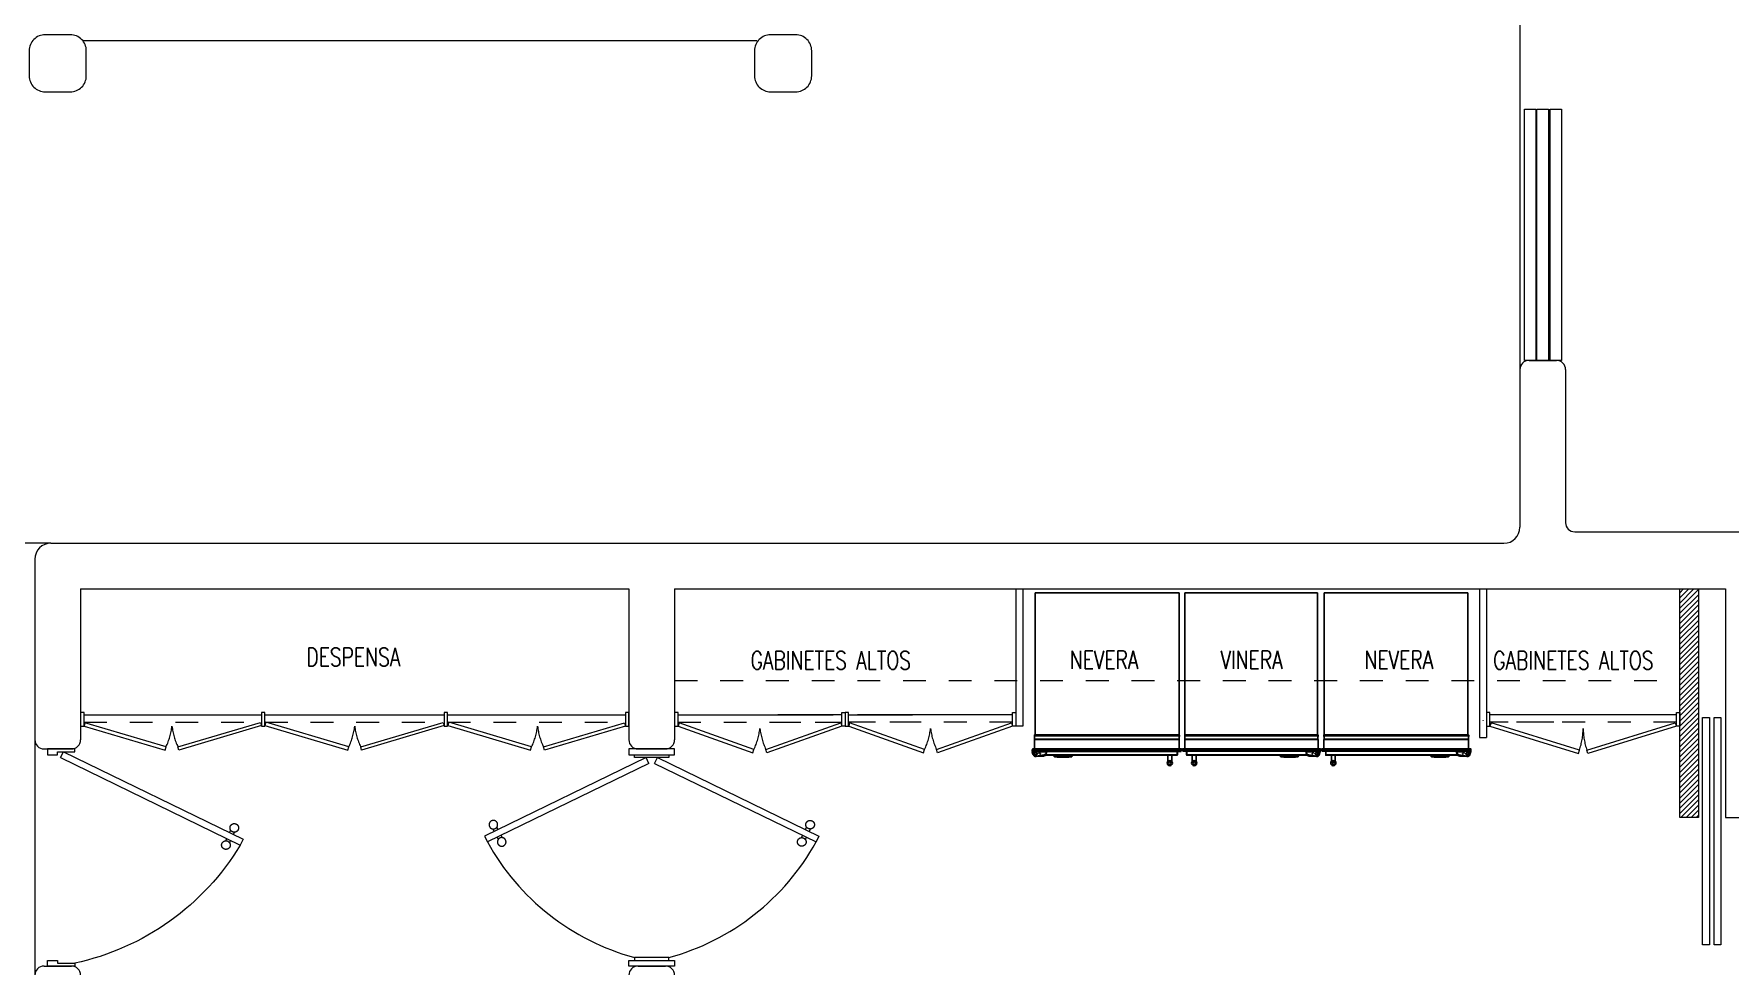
# Model space of a CAD drawing. Header units: metres. Extents: x -232 to 581, y 30 to 789.
# Drawn here: x 106.96 to 114.39, y 730.84 to 734.92 of the extents above; entities that cross this region are included whole.
import ezdxf

# ---------------------------------------------------------------- set-up
doc = ezdxf.new("R2010")
doc.units = ezdxf.units.M
doc.linetypes.add('DASHED', pattern=[0.75, 0.5, -0.25])
for name, color, linetype, lineweight in [('A-DOOR', 35, 'Continuous', 5), ('A-WALL', 250, 'Continuous', 20), ('MOB FIJOS', 251, 'Continuous', 0), ('PLF 01', 252, 'Continuous', 9), ('PROYECCION', 9, 'DASHED', 0), ('textos', 7, 'Continuous', 0)]:
    doc.layers.add(name, color=color, linetype=linetype, lineweight=lineweight)
doc.layers.add('MOBILIARIOS', color=252, linetype='Continuous')
doc.layers.add('PISO', color=7, linetype='Continuous', lineweight=5, true_color=0xe6e6e6)
doc.styles.add('Arch-Dim', font='romans.shx', dxfattribs={"width": 0.75})

# ---------------------------------------------------------------- blocks, each defined once
blk = doc.blocks.new('puerta 1.00')
at = {"layer": 'A-DOOR'}
for p, q in [((-0.15, -0.0125), (-0.9369, -0.3949)), ((-0.1376, -0.038), (-0.9245, -0.4204)), ((-0.1376, -0.038), (-0.15, -0.0125)), ((-0.8946, -0.3743), (-0.8996, -0.3641)), ((-0.8777, -0.3661), (-0.8826, -0.3559)), ((-0.9369, -0.3949), (-0.9245, -0.4204)), ((-0.8822, -0.3998), (-0.8772, -0.4101)), ((-0.8653, -0.3916), (-0.8603, -0.4018))]:
    blk.add_line(p, q, dxfattribs=at)
for points in [[(-0.08, 0), (-0.08, -0.025), (-0.125, -0.025), (-0.125, -0.0125), (-0.2, -0.0125), (-0.2, 0), (-0.08, 0)], [(-0.08, -0.95), (-0.08, -0.925), (-0.125, -0.925), (-0.125, -0.9375), (-0.2, -0.9375), (-0.2, -0.95), (-0.08, -0.95)]]:
    blk.add_lwpolyline(points, dxfattribs=at)
blk.add_arc((0.0366, 0.1602), 1.1229, 211.13358, 257.83427, dxfattribs=at)
for points in [[(-0.8982, -0.3642), (-0.9033, -0.3642), (-0.912, -0.3591), (-0.917, -0.3504), (-0.917, -0.3403), (-0.912, -0.3316), (-0.9033, -0.3265), (-0.8932, -0.3265), (-0.8844, -0.3316), (-0.8794, -0.3403), (-0.8794, -0.3504), (-0.8844, -0.3591), (-0.8932, -0.3642), (-0.8982, -0.3642)], [(-0.8617, -0.4394), (-0.8667, -0.4394), (-0.8754, -0.4344), (-0.8805, -0.4256), (-0.8805, -0.4156), (-0.8754, -0.4068), (-0.8667, -0.4018), (-0.8566, -0.4018), (-0.8479, -0.4068), (-0.8428, -0.4156), (-0.8428, -0.4257), (-0.8479, -0.4344), (-0.8566, -0.4394), (-0.8617, -0.4394)]]:
    blk.add_open_spline(points, degree=2, dxfattribs=at)
blk = doc.blocks.new('A$C0952172f')
at = {"layer": 'A-DOOR'}
for p, q in [((0.569, 1.4639), (0.5435, 1.4515)), ((0.887, 0.7445), (0.5435, 1.4515)), ((0.9125, 0.7569), (0.569, 1.4639)), ((0.5895, 1.4216), (0.5997, 1.4265)), ((0.564, 1.4092), (0.5538, 1.4042)), ((0.5723, 1.3923), (0.562, 1.3873)), ((0.5977, 1.4046), (0.608, 1.4096)), ((0.887, 0.7445), (0.9125, 0.7569)), ((0.887, 0.7193), (0.5435, 0.0124)), ((0.9125, 0.707), (0.569, 0)), ((0.887, 0.7193), (0.9125, 0.707)), ((0.5723, 0.0716), (0.562, 0.0766)), ((0.569, 0), (0.5435, 0.0124)), ((0.564, 0.0547), (0.5538, 0.0597)), ((0.5895, 0.0423), (0.5997, 0.0374)), ((0.5977, 0.0592), (0.608, 0.0543))]:
    blk.add_line(p, q, dxfattribs=at)
for points in [[(0, 0.8319), (0.025, 0.8319), (0.025, 0.6319), (0, 0.6319)], [(0.95, 0.8319), (0.925, 0.8319), (0.925, 0.6319), (0.95, 0.6319)], [(0.0375, 0.8069), (0.025, 0.8069), (0.025, 0.6569), (0.0375, 0.6569)], [(0.9125, 0.8069), (0.925, 0.8069), (0.925, 0.6569), (0.9125, 0.6569)]]:
    blk.add_lwpolyline(points, close=True, dxfattribs=at)
for centre, start, end in [((1.0509, 0.5323), 118.90198, 164.83585), ((1.0509, 0.9316), 195.16415, 241.09802)]:
    blk.add_arc(centre, 1.05, start, end, dxfattribs=at)
for points in [[(0.5997, 1.4252), (0.5997, 1.4303), (0.6047, 1.439), (0.6135, 1.444), (0.6236, 1.444), (0.6323, 1.439), (0.6373, 1.4302), (0.6373, 1.4202), (0.6323, 1.4114), (0.6236, 1.4064), (0.6135, 1.4064), (0.6047, 1.4114), (0.5997, 1.4202), (0.5997, 1.4252)], [(0.5244, 1.3886), (0.5244, 1.3937), (0.5295, 1.4024), (0.5382, 1.4075), (0.5483, 1.4074), (0.557, 1.4024), (0.5621, 1.3937), (0.5621, 1.3836), (0.557, 1.3748), (0.5483, 1.3698), (0.5382, 1.3698), (0.5295, 1.3749), (0.5244, 1.3836), (0.5244, 1.3886)], [(0.5244, 0.0753), (0.5244, 0.0702), (0.5295, 0.0615), (0.5382, 0.0564), (0.5483, 0.0564), (0.557, 0.0615), (0.5621, 0.0702), (0.5621, 0.0803), (0.557, 0.089), (0.5483, 0.0941), (0.5382, 0.0941), (0.5295, 0.089), (0.5244, 0.0803), (0.5244, 0.0753)], [(0.5997, 0.0387), (0.5997, 0.0336), (0.6047, 0.0249), (0.6135, 0.0199), (0.6236, 0.0199), (0.6323, 0.0249), (0.6373, 0.0337), (0.6373, 0.0437), (0.6323, 0.0525), (0.6236, 0.0575), (0.6135, 0.0575), (0.6047, 0.0525), (0.5997, 0.0437), (0.5997, 0.0387)]]:
    blk.add_open_spline(points, degree=2, dxfattribs=at)
blk = doc.blocks.new('A$C217258af')
at = {"layer": 'MOBILIARIOS'}
for p, q in [((0.6826, 0.6017), (0.6826, 0.0002)), ((0.6905, 0.6019), (0.6828, 0.6019)), ((0.6828, 0.6019), (0.6828, 0)), ((0.6905, 0.6019), (0.6828, 0.6019)), ((0.6905, 0.6019), (0.6905, 0)), ((0.694, 0.5983), (0.694, 0.0615)), ((0, 0.0119), (0, 0.5919)), ((0, 0.5919), (0.6225, 0.5919)), ((0.6225, 0.5925), (0.6225, 0.0094)), ((0.6227, 0.0092), (0.6227, 0.5927)), ((0.6227, 0.5927), (0.6259, 0.5927)), ((0.6259, 0.5927), (0.6259, 0.0092)), ((0.6262, 0.0094), (0.6262, 0.5925)), ((0.6264, 0.0098), (0.6264, 0.592)), ((0.6264, 0.592), (0.6415, 0.592)), ((0.6415, 0.592), (0.6415, 0.0098)), ((0.6417, 0.5925), (0.6417, 0.0094)), ((0.642, 0.0092), (0.642, 0.5927)), ((0.642, 0.5927), (0.6826, 0.5927)), ((0.7098, 0.5847), (0.694, 0.5847)), ((0.7098, 0.5839), (0.694, 0.5839)), ((0.7098, 0.5839), (0.694, 0.5839)), ((0.7098, 0.5839), (0.7098, 0.5847)), ((0.7098, 0.5839), (0.7098, 0.5839)), ((0.7098, 0.5839), (0.7098, 0.0537)), ((0.7114, 0.0451), (0.7114, 0.5831)), ((0.7115, 0.5428), (0.7115, 0.56)), ((0.7378, 0.56), (0.7115, 0.56)), ((0.7378, 0.5428), (0.7115, 0.5428)), ((0.7378, 0.5597), (0.7378, 0.56)), ((0.7378, 0.5428), (0.7378, 0.5432)), ((0.7114, 0.1746), (0.7139, 0.1746)), ((0.7138, 0.1739), (0.7114, 0.1739)), ((0.7139, 0.1746), (0.7155, 0.1746)), ((0.7166, 0.1732), (0.7146, 0.1732)), ((0.7165, 0.1729), (0.7146, 0.1729)), ((0.7114, 0.0951), (0.7138, 0.0951)), ((0.7139, 0.0945), (0.7114, 0.0945)), ((0.7139, 0.0945), (0.7154, 0.0945)), ((0.7146, 0.0961), (0.7165, 0.0961)), ((0.7146, 0.0959), (0.7166, 0.0959)), ((0, 0.012), (0.6225, 0.012)), ((0, 0.0119), (0.6225, 0.0119)), ((0.0031, 0.012), (0.0031, 0.0119)), ((0.6227, 0.0092), (0.6259, 0.0092)), ((0.6258, 0.0092), (0.6258, 0.0057)), ((0.6258, 0.0057), (0.6265, 0.0057)), ((0.6264, 0.0098), (0.6415, 0.0098)), ((0.6265, 0.0057), (0.6265, 0.0098)), ((0.642, 0.0092), (0.6826, 0.0092)), ((0.6544, 0.0092), (0.6798, 0.0092)), ((0.679, 0.0092), (0.6627, 0.0092)), ((0.6828, 0), (0.6905, 0)), ((0.6938, 0.0615), (0.6938, 0.0608)), ((0.6989, 0.0615), (0.6938, 0.0615)), ((0.6938, 0.0608), (0.6989, 0.0608)), ((0.6938, 0.0608), (0.6938, 0.0604)), ((0.6989, 0.0604), (0.6938, 0.0604)), ((0.6938, 0.0604), (0.6938, 0.0604)), ((0.6938, 0.0143), (0.6938, 0.0143)), ((0.6938, 0.0143), (0.6938, 0.0097)), ((0.6938, 0.0097), (0.6938, 0.0093)), ((0.6938, 0.0097), (0.6938, 0.0097)), ((0.6938, 0.0093), (0.6938, 0.0086)), ((0.6938, 0.0003), (0.6938, 0.0023)), ((0.694, 0.0603), (0.6961, 0.0604)), ((0.694, 0.0603), (0.694, 0.0143)), ((0.694, 0.0592), (0.6953, 0.0592)), ((0.694, 0.0086), (0.694, 0.0036)), ((0.6942, 0), (0.6941, 0)), ((0.7032, 0.003), (0.6942, 0)), ((0.6945, 0.0082), (0.6945, 0.0085)), ((0.6961, 0.0592), (0.6953, 0.0592)), ((0.6967, 0.0592), (0.6953, 0.0592)), ((0.6989, 0.0604), (0.6961, 0.0604)), ((0.6961, 0.0604), (0.6961, 0.0592)), ((0.6967, 0.0592), (0.6961, 0.0592)), ((0.6961, 0.0074), (0.6966, 0.0079)), ((0.6967, 0.0592), (0.6967, 0.0592)), ((0.6967, 0.0343), (0.6967, 0.0592)), ((0.6967, 0.0343), (0.6967, 0.0592)), ((0.6967, 0.0343), (0.6967, 0.0343)), ((0.697, 0.0081), (0.697, 0.0081)), ((0.7095, 0.0182), (0.6982, 0.0305)), ((0.6982, 0.0305), (0.6982, 0.0304)), ((0.7095, 0.0182), (0.6982, 0.0304)), ((0.6989, 0.0615), (0.6989, 0.0608)), ((0.6989, 0.0604), (0.6989, 0.0604)), ((0.7007, 0.0109), (0.7007, 0.0109)), ((0.7052, 0.0198), (0.7052, 0.02)), ((0.7052, 0.02), (0.7074, 0.02)), ((0.706, 0.019), (0.7074, 0.019)), ((0.7074, 0.019), (0.7074, 0.02)), ((0.7074, 0.019), (0.7087, 0.019)), ((0.7154, 0.0161), (0.7091, 0.0519)), ((0.7091, 0.0519), (0.7091, 0.0519)), ((0.7154, 0.0161), (0.7091, 0.0519)), ((0.7102, 0.0521), (0.7095, 0.0519)), ((0.7095, 0.0519), (0.7158, 0.0162)), ((0.7095, 0.0182), (0.7095, 0.0182)), ((0.7165, 0.0163), (0.7102, 0.0521)), ((0.7149, 0.0481), (0.7114, 0.0592)), ((0.7153, 0.0233), (0.7153, 0.0458)), ((0.7154, 0.0161), (0.7154, 0.0161)), ((0.7165, 0.0163), (0.7158, 0.0162))]:
    blk.add_line(p, q, dxfattribs=at)
at = {"layer": 'MOBILIARIOS', "flags": 128}
for points in [[(0.7098, 0.5839), (0.7101, 0.5838), (0.7102, 0.5837)], [(0.7181, 0.1718), (0.7181, 0.1718), (0.7178, 0.1721), (0.7173, 0.1725), (0.7166, 0.1731)], [(0.7183, 0.1701), (0.7183, 0.1701), (0.7183, 0.1701), (0.7183, 0.1699), (0.7183, 0.1694), (0.7185, 0.1672), (0.7189, 0.1625), (0.7191, 0.1578), (0.7194, 0.1531), (0.7196, 0.1483), (0.7198, 0.1388), (0.7197, 0.1293), (0.7195, 0.1197), (0.7193, 0.115), (0.7191, 0.1103), (0.7188, 0.1055), (0.7186, 0.1032), (0.7185, 0.1017), (0.7184, 0.1006), (0.7184, 0.0999), (0.7183, 0.0992), (0.7183, 0.099), (0.7183, 0.0989), (0.7183, 0.0989)]]:
    blk.add_lwpolyline(points, dxfattribs=at)
at = {"layer": 'MOBILIARIOS'}
for centre, radius in [((0.7458, 0.5514), 0.0114), ((0.7458, 0.5514), 0.00572), ((0.7052, 0.0343), 0.00154)]:
    blk.add_circle(centre, radius, dxfattribs=at)
for centre, radius, start, end in [((0.6828, 0.6017), 0.000229, 90, 187.49472), ((0.6905, 0.5983), 0.00357, 0, 90), ((0.6227, 0.5925), 0.000229, 90, 180), ((0.6259, 0.5925), 0.000229, 0, 90), ((0.6264, 0.5923), 0.000229, 180, 270), ((0.6415, 0.5923), 0.000229, 270, 0), ((0.642, 0.5925), 0.000229, 90, 180), ((0.7098, 0.5831), 0.00165, 0, 90), ((0.7095, 0.5813), 0.00258, 42.78851, 84.58376), ((0.7115, 0.5599), 0.000114, 90, 180), ((0.7115, 0.5429), 0.000114, 180, 270), ((0.7145, 0.1741), 0.000724, 141.70371, 199.20548), ((0.5049, 0.1345), 0.2126, 349.32826, 10.67174), ((0.7147, 0.173), 0.000179, 133.23051, 213.13105), ((0.5049, 0.1345), 0.2131, 349.61459, 10.38541), ((0.5049, 0.1345), 0.2144, 10.38516, 10.77138), ((0.7167, 0.173), 0.000145, 108.54827, 213.579), ((0.3855, 0.1345), 0.3333, 353.38004, 6.61996), ((0.3855, 0.1345), 0.3347, 6.11184, 6.40413), ((0.7143, 0.0949), 0.000521, 147.59244, 231.49837), ((0.7147, 0.096), 0.000204, 152.52127, 221.08222), ((0.5049, 0.1345), 0.2144, 349.22804, 349.61484), ((0.7166, 0.096), 0.000132, 138.10644, 259.76629), ((-0.0117, 0.9063), 1.0896, 311.94539, 312.04827), ((0.3855, 0.1345), 0.3347, 353.59588, 353.8866), ((0.6227, 0.0094), 0.000229, 180, 270), ((0.6259, 0.0094), 0.000229, 270, 360), ((0.6264, 0.0096), 0.000229, 90, 180), ((0.6415, 0.0096), 0.000229, 360, 90), ((0.642, 0.0094), 0.000229, 180, 270), ((0.6627, 0.0095), 0.000343, 265.8847, 270), ((0.679, 0.0095), 0.000343, 270, 274.1153), ((0.6828, 0.0002), 0.000229, 172.50528, 270), ((0.6905, 0.0036), 0.00357, 270, 0), ((0.6938, 0.0057), 0.00857, 36.8699, 90), ((0.6938, 0.0057), 0.00399, 36.8699, 90), ((0.6938, 0.0057), 0.00401, 36.8699, 90), ((0.6938, 0.0057), 0.00355, 36.8699, 90), ((0.6938, 0.0057), 0.00286, 36.8699, 90), ((0.6941, 0.0003), 0.000343, 180, 270), ((0.6938, 0.0057), 0.00858, 36.8699, 88.54835), ((0.6941, 0.0082), 0.000343, 267.60533, 0), ((0.7052, 0.0143), 0.0114, 216.8699, 10.01739), ((0.7052, 0.0143), 0.0108, 216.8699, 10.01739), ((0.7024, 0.0343), 0.00571, 180, 222.6072), ((0.7024, 0.0343), 0.00572, 180, 222.6072), ((0.7052, 0.0143), 0.0103, 216.8699, 10.01739), ((0.7052, 0.0143), 0.0103, 216.8699, 10.01739), ((0.6989, 0.0501), 0.0114, 10.01739, 90), ((0.6989, 0.0501), 0.0108, 10.01739, 90), ((0.6989, 0.0501), 0.0103, 10.01739, 90), ((0.6989, 0.0501), 0.0103, 10.01739, 90), ((0.7052, 0.0143), 0.00608, 62.28185, 201.81903), ((0.7052, 0.0143), 0.00572, 90, 216.8699), ((0.7052, 0.0143), 0.00501, 90, 69.4022), ((0.7052, 0.0143), 0.00573, 216.8699, 42.6072), ((0.7052, 0.0143), 0.00572, 216.8699, 42.6072), ((0.706, 0.0198), 0.000801, 180, 270), ((0.7052, 0.0143), 0.00572, 42.6072, 55.08479), ((0.7074, 0.0458), 0.00787, 0, 17.4622)]:
    blk.add_arc(centre, radius, start, end, dxfattribs=at)
blk = doc.blocks.new('27.11.2025 LN09 1ER NIVEL')
at = {"layer": 'PLF 01', "true_color": 0x000000}
h = blk.add_hatch(dxfattribs=at)
h.set_pattern_fill('LINE', color=18, scale=0.005, angle=45)
h.set_pattern_definition([(45, (191.675735, 95.894117), (-0.01122532, 0.01122532), [])])
h.paths.add_polyline_path([(191.0653, 96.0442), (190.9838, 96.0442), (190.9838, 97.0441), (190.9949, 97.0441), (191.0215, 97.0441), (191.0653, 97.0441)])
at = {"layer": 'A-DOOR', "color": 18, "true_color": 0x000000}
for points in [[(190.3035, 99.1441), (190.3535, 99.1441), (190.3535, 98.0441), (190.3035, 98.0441)], [(190.3585, 99.1441), (190.4085, 99.1441), (190.4085, 98.0441), (190.3585, 98.0441)], [(190.4165, 99.1441), (190.4665, 99.1441), (190.4665, 98.0441), (190.4165, 98.0441)], [(191.113, 96.4816), (191.113, 95.4871), (191.0827, 95.4871), (191.0827, 96.4816)], [(191.1638, 96.4816), (191.1638, 95.4871), (191.1335, 95.4871), (191.1335, 96.4816)]]:
    blk.add_lwpolyline(points, close=True, dxfattribs=at)
at = {"layer": 'A-WALL', "color": 18, "true_color": 0x000000}
for p, q in [((190.2838, 98.0041), (190.2838, 97.3141)), ((190.4838, 98.0041), (190.4838, 97.3341)), ((190.5238, 97.2941), (191.5188, 97.294)), ((183.8538, 97.2441), (190.2138, 97.2441)), ((183.7838, 97.1741), (183.7838, 96.3841)), ((183.9838, 97.0441), (183.9838, 96.3841)), ((183.9838, 97.0441), (186.3838, 97.0441)), ((186.3838, 97.0441), (186.3838, 96.3841)), ((186.5838, 97.0441), (186.5838, 96.3841)), ((186.5838, 97.0441), (190.9838, 97.0441)), ((190.9838, 97.0441), (191.1838, 97.0441)), ((191.1838, 97.0441), (191.1838, 96.0442)), ((183.8238, 96.3441), (183.9438, 96.3441)), ((186.4238, 96.3441), (186.5438, 96.3441)), ((191.1838, 96.0442), (191.3438, 96.0442)), ((183.8238, 95.3941), (183.9438, 95.3941)), ((186.4238, 95.3941), (186.5438, 95.3941))]:
    blk.add_line(p, q, dxfattribs=at)
at = {"layer": 'A-WALL', "color": 18, "true_color": 0x000000, "transparency": 33554684}
for p, q in [((190.3238, 98.0441), (190.4438, 98.0441)), ((190.4138, 98.0441), (190.3538, 98.0441))]:
    blk.add_line(p, q, dxfattribs=at)
at = {"layer": 'A-WALL', "color": 18, "true_color": 0x000000}
for points in [[(183.8288, 99.2191), (183.9388, 99.2191, 0.414214), (184.0088, 99.2891), (184.0088, 99.3991, 0.414214), (183.9388, 99.4691), (183.8288, 99.4691, 0.414214), (183.7588, 99.3991), (183.7588, 99.2891, 0.414214)], [(187.0038, 99.2191), (187.1138, 99.2191, 0.414214), (187.1838, 99.2891), (187.1838, 99.3991, 0.414214), (187.1138, 99.4691), (187.0038, 99.4691, 0.414214), (186.9338, 99.3991), (186.9338, 99.2891, 0.414214)]]:
    blk.add_lwpolyline(points, format="xyb", close=True, dxfattribs=at)
for centre, radius, start, end in [((190.3238, 98.0041), 0.04, 90, 180), ((190.4438, 98.0041), 0.04, 360, 90), ((190.5238, 97.3341), 0.04, 180, 269.99524), ((190.2138, 97.3141), 0.07, 270, 0), ((183.8538, 97.1741), 0.07, 90, 180), ((183.8238, 96.3841), 0.04, 180, 270), ((183.9438, 96.3841), 0.04, 270, 0), ((186.4238, 96.3841), 0.04, 180, 270), ((186.5438, 96.3841), 0.04, 270, 0), ((183.8238, 95.3541), 0.04, 90, 180), ((183.9438, 95.3541), 0.04, 0, 90), ((186.4238, 95.3541), 0.04, 90, 180), ((186.5438, 95.3541), 0.04, 0, 90)]:
    blk.add_arc(centre, radius, start, end, dxfattribs=at)
at = {"layer": 'MOB FIJOS', "color": 18, "true_color": 0x000000}
for p, q in [((188.0776, 97.0441), (188.0776, 96.4441)), ((188.1076, 97.0441), (188.1076, 96.4441)), ((190.1076, 97.0441), (190.1076, 96.3941)), ((190.1376, 97.0441), (190.1376, 96.3941)), ((190.1076, 96.3941), (190.1376, 96.3941))]:
    blk.add_line(p, q, dxfattribs=at)
at = {"layer": 'MOB FIJOS', "color": 18, "ltscale": 0.01, "true_color": 0x000000}
blk.add_line((188.1076, 96.4441), (188.0776, 96.4441), dxfattribs=at)
at = {"layer": 'MOB FIJOS', "color": 18, "true_color": 0x000000}
for points in [[(183.9988, 96.5041), (183.9838, 96.5041), (183.9838, 96.4441), (183.9988, 96.4441)], [(184.003, 96.4585), (183.9987, 96.4441), (184.3535, 96.3389), (184.3577, 96.3533)], [(184.7711, 96.4603), (184.7754, 96.446), (184.414, 96.3389), (184.4098, 96.3533)], [(184.7904, 96.5041), (184.7754, 96.5041), (184.7754, 96.4441), (184.7904, 96.4441)], [(184.7948, 96.4609), (184.7905, 96.4466), (185.1535, 96.3389), (185.1577, 96.3533)], [(185.5711, 96.4604), (185.5754, 96.446), (185.214, 96.3389), (185.2098, 96.3533)], [(185.5904, 96.5041), (185.5754, 96.5041), (185.5754, 96.4441), (185.5904, 96.4441)], [(185.5949, 96.4609), (185.5906, 96.4466), (185.9535, 96.3389), (185.9577, 96.3533)], [(186.3645, 96.4585), (186.3687, 96.4441), (186.014, 96.3389), (186.0098, 96.3533)], [(186.3837, 96.5041), (186.3687, 96.5041), (186.3687, 96.4441), (186.3837, 96.4441)], [(186.5988, 96.5041), (186.5838, 96.5041), (186.5838, 96.4441), (186.5988, 96.4441)], [(186.6031, 96.4585), (186.5989, 96.4441), (186.9269, 96.3278), (186.9312, 96.3421)], [(187.3113, 96.4585), (187.3156, 96.4441), (186.9875, 96.3278), (186.9833, 96.3421)], [(187.3157, 96.5041), (187.3307, 96.5041), (187.3307, 96.4441), (187.3157, 96.4441)], [(187.3457, 96.5041), (187.3307, 96.5041), (187.3307, 96.4441), (187.3457, 96.4441)], [(187.35, 96.4585), (187.3458, 96.4441), (187.6738, 96.3278), (187.6781, 96.3421)], [(188.0582, 96.4585), (188.0625, 96.4441), (187.7344, 96.3278), (187.7302, 96.3421)], [(188.0626, 96.5041), (188.0776, 96.5041), (188.0776, 96.4441), (188.0626, 96.4441)], [(190.1526, 96.5041), (190.1376, 96.5041), (190.1376, 96.4441), (190.1526, 96.4441)], [(190.1574, 96.4584), (190.1527, 96.4441), (190.5398, 96.3249), (190.5445, 96.3391)], [(190.964, 96.4584), (190.9687, 96.4441), (190.5816, 96.3249), (190.5769, 96.3391)], [(190.9688, 96.5041), (190.9838, 96.5041), (190.9838, 96.4441), (190.9688, 96.4441)]]:
    blk.add_lwpolyline(points, close=True, dxfattribs=at)
at = {"layer": 'MOBILIARIOS', "color": 18, "true_color": 0x000000}
for p, q in [((188.1617, 97.0274), (188.7917, 97.0274)), ((188.1617, 97.0274), (188.1617, 96.4052)), ((188.1618, 97.0243), (188.1617, 97.0243)), ((188.1618, 97.0274), (188.1618, 96.4052)), ((188.7917, 97.0274), (188.7917, 96.4052)), ((190.0566, 97.0274), (189.4266, 97.0274)), ((189.4266, 97.0274), (189.4266, 96.4052)), ((190.0566, 97.0274), (190.0566, 96.4052)), ((190.0566, 97.0274), (190.0566, 96.4052)), ((190.0566, 97.0243), (190.0566, 97.0243)), ((190.1233, 96.4683), (190.1233, 96.4676)), ((188.1555, 96.4019), (188.1555, 96.4013)), ((188.159, 96.4019), (188.1555, 96.4019)), ((188.1555, 96.4013), (188.1597, 96.4013)), ((188.159, 96.405), (188.7926, 96.405)), ((188.159, 96.405), (188.159, 96.4018)), ((188.7926, 96.4018), (188.159, 96.4018)), ((188.159, 96.3858), (188.7926, 96.3858)), ((188.159, 96.3858), (188.159, 96.3452)), ((188.159, 96.3733), (188.159, 96.3479)), ((188.7924, 96.4052), (188.1592, 96.4052)), ((188.1592, 96.4016), (188.7924, 96.4016)), ((188.7924, 96.386), (188.1592, 96.386)), ((188.1597, 96.4014), (188.7919, 96.4014)), ((188.1597, 96.4014), (188.1597, 96.3862)), ((188.7919, 96.3862), (188.1597, 96.3862)), ((188.7919, 96.4014), (188.7919, 96.3862)), ((188.7919, 96.4013), (188.796, 96.4013)), ((188.7926, 96.405), (188.7926, 96.4018)), ((188.796, 96.4019), (188.7926, 96.4019)), ((188.7926, 96.3858), (188.7926, 96.3452)), ((189.4224, 96.4019), (189.4258, 96.4019)), ((189.4265, 96.4013), (189.4224, 96.4013)), ((190.0594, 96.405), (189.4258, 96.405)), ((189.4258, 96.405), (189.4258, 96.4018)), ((189.4258, 96.4018), (190.0594, 96.4018)), ((190.0594, 96.3858), (189.4258, 96.3858)), ((189.4258, 96.3858), (189.4258, 96.3452)), ((189.426, 96.4052), (190.0591, 96.4052)), ((190.0591, 96.4016), (189.426, 96.4016)), ((189.426, 96.386), (190.0591, 96.386)), ((190.0587, 96.4014), (189.4265, 96.4014)), ((189.4265, 96.4014), (189.4265, 96.3862)), ((189.4265, 96.3862), (190.0587, 96.3862)), ((190.0587, 96.4014), (190.0587, 96.3862)), ((190.0628, 96.4013), (190.0587, 96.4013)), ((190.0594, 96.405), (190.0594, 96.4018)), ((190.0594, 96.4019), (190.0628, 96.4019)), ((190.0594, 96.3858), (190.0594, 96.3452)), ((190.0594, 96.3733), (190.0594, 96.3479)), ((190.0628, 96.4019), (190.0628, 96.4013)), ((188.801, 96.3411), (188.1491, 96.3411)), ((188.1491, 96.3411), (188.1491, 96.3335)), ((188.801, 96.3335), (188.1491, 96.3335)), ((188.1491, 96.3297), (188.1491, 96.3298)), ((188.1522, 96.3207), (188.1491, 96.3297)), ((188.8015, 96.3452), (188.1501, 96.3452)), ((188.1502, 96.3339), (188.1522, 96.3339)), ((188.1584, 96.3337), (188.1534, 96.3337)), ((188.1573, 96.3317), (188.1577, 96.3311)), ((188.158, 96.3308), (188.158, 96.3307)), ((188.1581, 96.3333), (188.1583, 96.3333)), ((188.1591, 96.3339), (188.1584, 96.3339)), ((188.159, 96.3487), (188.159, 96.3651)), ((188.1596, 96.3339), (188.1591, 96.3339)), ((188.1596, 96.3339), (188.1596, 96.3339)), ((188.1641, 96.3339), (188.1596, 96.3339)), ((188.1607, 96.3271), (188.1607, 96.3271)), ((188.1641, 96.3339), (188.1641, 96.3339)), ((188.2102, 96.3337), (188.1642, 96.3337)), ((188.1659, 96.3123), (188.2017, 96.3187)), ((188.1659, 96.3124), (188.2017, 96.3187)), ((188.1659, 96.3123), (188.1659, 96.3124)), ((188.2018, 96.3182), (188.166, 96.3119)), ((188.1661, 96.3112), (188.166, 96.3119)), ((188.1661, 96.3112), (188.2019, 96.3175)), ((188.168, 96.3183), (188.1803, 96.3296)), ((188.168, 96.3183), (188.1803, 96.3296)), ((188.168, 96.3183), (188.168, 96.3183)), ((188.1688, 96.3217), (188.1688, 96.3204)), ((188.1688, 96.3204), (188.1688, 96.319)), ((188.1688, 96.3204), (188.1699, 96.3204)), ((188.1696, 96.3225), (188.1699, 96.3225)), ((188.1699, 96.3225), (188.1699, 96.3204)), ((188.1732, 96.3125), (188.1956, 96.3125)), ((188.1803, 96.3296), (188.1803, 96.3296)), ((188.1842, 96.3311), (188.2091, 96.3311)), ((188.1842, 96.3311), (188.1842, 96.3311)), ((188.1842, 96.3311), (188.2091, 96.3311)), ((188.195, 96.3163), (188.7829, 96.3163)), ((188.198, 96.3128), (188.2091, 96.3163)), ((188.2017, 96.3187), (188.2017, 96.3187)), ((188.2019, 96.3175), (188.2018, 96.3182)), ((188.7837, 96.318), (188.2036, 96.318)), ((188.2091, 96.3337), (188.2091, 96.3324)), ((188.2091, 96.3317), (188.2091, 96.3324)), ((188.2091, 96.3311), (188.2091, 96.3324)), ((188.2102, 96.3317), (188.2091, 96.3317)), ((188.2091, 96.3311), (188.2091, 96.3317)), ((188.2091, 96.3311), (188.2091, 96.3311)), ((188.2102, 96.3288), (188.2102, 96.3339)), ((188.2107, 96.3339), (188.2102, 96.3339)), ((188.2102, 96.3339), (188.2102, 96.3339)), ((188.2102, 96.3337), (188.2102, 96.3317)), ((188.2102, 96.3288), (188.2102, 96.3317)), ((188.2102, 96.3288), (188.2102, 96.3288)), ((188.2107, 96.3339), (188.2107, 96.3288)), ((188.2114, 96.3339), (188.2107, 96.3339)), ((188.2114, 96.3288), (188.2107, 96.3288)), ((188.2114, 96.3288), (188.2114, 96.3339)), ((188.7982, 96.3337), (188.2114, 96.3337)), ((188.2443, 96.3138), (188.2443, 96.3163)), ((188.2443, 96.3138), (188.2443, 96.3123)), ((188.245, 96.3163), (188.245, 96.3139)), ((188.2457, 96.3132), (188.2457, 96.3112)), ((188.2459, 96.3132), (188.2459, 96.3112)), ((188.3228, 96.3112), (188.3228, 96.3132)), ((188.323, 96.3112), (188.323, 96.3132)), ((188.3237, 96.3139), (188.3237, 96.3163)), ((188.3244, 96.3163), (188.3244, 96.3138)), ((188.3244, 96.3138), (188.3244, 96.3122)), ((188.7427, 96.3162), (188.7598, 96.3162)), ((188.7427, 96.2899), (188.7427, 96.3162)), ((188.7598, 96.2899), (188.7598, 96.3162)), ((188.7837, 96.318), (188.7837, 96.3337)), ((188.7837, 96.318), (188.7837, 96.3337)), ((188.7837, 96.318), (188.7846, 96.318)), ((188.7837, 96.318), (188.7837, 96.318)), ((188.7846, 96.318), (188.7846, 96.3337)), ((188.8017, 96.3373), (188.8017, 96.3449)), ((189.4166, 96.3449), (190.0685, 96.3449)), ((189.4166, 96.3373), (189.4166, 96.3449)), ((189.4166, 96.3373), (190.0685, 96.3373)), ((189.4169, 96.3452), (190.0683, 96.3452)), ((189.4202, 96.3337), (190.007, 96.3337)), ((189.4338, 96.318), (189.4338, 96.3337)), ((189.4346, 96.318), (189.4338, 96.318)), ((189.4346, 96.318), (189.4346, 96.3337)), ((189.4346, 96.318), (189.4346, 96.3337)), ((189.4346, 96.318), (189.4346, 96.318)), ((189.4346, 96.318), (190.0148, 96.318)), ((190.0234, 96.3163), (189.4354, 96.3163)), ((189.4757, 96.3162), (189.4585, 96.3162)), ((189.4585, 96.2899), (189.4585, 96.3162)), ((189.4757, 96.2899), (189.4757, 96.3162)), ((189.894, 96.3163), (189.894, 96.3138)), ((189.894, 96.3138), (189.894, 96.3122)), ((189.8946, 96.3139), (189.8946, 96.3163)), ((189.8954, 96.3112), (189.8954, 96.3132)), ((189.8956, 96.3112), (189.8956, 96.3132)), ((189.9724, 96.3132), (189.9724, 96.3112)), ((189.9727, 96.3132), (189.9727, 96.3112)), ((189.9734, 96.3163), (189.9734, 96.3139)), ((189.9741, 96.3138), (189.9741, 96.3163)), ((189.9741, 96.3138), (189.9741, 96.3123)), ((190.007, 96.3339), (190.0077, 96.3339)), ((190.007, 96.3288), (190.007, 96.3339)), ((190.007, 96.3288), (190.0077, 96.3288)), ((190.0077, 96.3339), (190.0077, 96.3288)), ((190.0077, 96.3339), (190.0081, 96.3339)), ((190.0081, 96.3288), (190.0081, 96.3339)), ((190.0081, 96.3339), (190.0082, 96.3339)), ((190.0081, 96.3288), (190.0082, 96.3288)), ((190.0082, 96.3337), (190.0082, 96.3317)), ((190.0082, 96.3337), (190.0542, 96.3337)), ((190.0082, 96.3288), (190.0082, 96.3317)), ((190.0082, 96.3317), (190.0093, 96.3317)), ((190.0093, 96.3337), (190.0093, 96.3324)), ((190.0093, 96.3317), (190.0093, 96.3324)), ((190.0093, 96.3311), (190.0093, 96.3324)), ((190.0093, 96.3311), (190.0093, 96.3317)), ((190.0093, 96.3311), (190.0093, 96.3311)), ((190.0342, 96.3311), (190.0093, 96.3311)), ((190.0342, 96.3311), (190.0093, 96.3311)), ((190.0204, 96.3128), (190.0093, 96.3163)), ((190.0165, 96.3175), (190.0166, 96.3182)), ((190.0522, 96.3112), (190.0165, 96.3175)), ((190.0166, 96.3182), (190.0523, 96.3119)), ((190.0524, 96.3123), (190.0167, 96.3187)), ((190.0167, 96.3187), (190.0167, 96.3187)), ((190.0524, 96.3124), (190.0167, 96.3187)), ((190.0452, 96.3125), (190.0227, 96.3125)), ((190.0342, 96.3311), (190.0342, 96.3311)), ((190.0503, 96.3183), (190.0381, 96.3296)), ((190.0381, 96.3296), (190.0381, 96.3296)), ((190.0503, 96.3183), (190.0381, 96.3296)), ((190.0487, 96.3225), (190.0485, 96.3225)), ((190.0485, 96.3225), (190.0485, 96.3204)), ((190.0495, 96.3204), (190.0485, 96.3204)), ((190.0495, 96.3217), (190.0495, 96.3204)), ((190.0495, 96.3204), (190.0495, 96.319)), ((190.0503, 96.3183), (190.0503, 96.3183)), ((190.0522, 96.3112), (190.0523, 96.3119)), ((190.0524, 96.3123), (190.0524, 96.3124)), ((190.0542, 96.3339), (190.0542, 96.3339)), ((190.0542, 96.3339), (190.0588, 96.3339)), ((190.0576, 96.3271), (190.0576, 96.3271)), ((190.0588, 96.3339), (190.0592, 96.3339)), ((190.0588, 96.3339), (190.0588, 96.3339)), ((190.0592, 96.3339), (190.0599, 96.3339)), ((190.0594, 96.3487), (190.0594, 96.3651)), ((190.0599, 96.3337), (190.0649, 96.3337)), ((190.0603, 96.3333), (190.06, 96.3333)), ((190.0604, 96.3308), (190.0604, 96.3307)), ((190.0611, 96.3317), (190.0607, 96.3311)), ((190.0655, 96.3245), (190.0685, 96.3336)), ((190.0682, 96.3339), (190.0662, 96.3339)), ((190.0685, 96.3449), (190.0685, 96.3373)), ((190.0685, 96.3336), (190.0685, 96.3336)), ((188.7427, 96.2899), (188.743, 96.2899)), ((188.7595, 96.2899), (188.7598, 96.2899)), ((189.4589, 96.2899), (189.4585, 96.2899)), ((189.4757, 96.2899), (189.4753, 96.2899))]:
    blk.add_line(p, q, dxfattribs=at)
at = {"layer": 'MOBILIARIOS', "color": 18, "true_color": 0x000000, "flags": 128}
for points in [[(188.32, 96.3095), (188.32, 96.3095), (188.3199, 96.3095), (188.3198, 96.3094), (188.3193, 96.3094), (188.317, 96.3092), (188.3124, 96.3089), (188.3077, 96.3086), (188.3029, 96.3084), (188.2982, 96.3082), (188.2886, 96.308), (188.2791, 96.308), (188.2696, 96.3082), (188.2648, 96.3084), (188.2601, 96.3087), (188.2554, 96.309), (188.2531, 96.3091), (188.2515, 96.3092), (188.2505, 96.3093), (188.2498, 96.3094), (188.2491, 96.3094), (188.2489, 96.3095), (188.2487, 96.3095), (188.2487, 96.3095)], [(188.3217, 96.3097), (188.3217, 96.3097), (188.3219, 96.3099), (188.3224, 96.3104), (188.323, 96.3111)], [(188.7837, 96.318), (188.7837, 96.3177), (188.7836, 96.3175)], [(189.4346, 96.318), (189.4347, 96.3177), (189.4348, 96.3175)], [(189.8967, 96.3097), (189.8967, 96.3097), (189.8964, 96.3099), (189.896, 96.3104), (189.8954, 96.3111)], [(189.8984, 96.3095), (189.8984, 96.3095), (189.8984, 96.3095), (189.8986, 96.3094), (189.8991, 96.3094), (189.9013, 96.3092), (189.906, 96.3089), (189.9107, 96.3086), (189.9154, 96.3084), (189.9202, 96.3082), (189.9297, 96.308), (189.9393, 96.308), (189.9488, 96.3082), (189.9535, 96.3084), (189.9583, 96.3087), (189.963, 96.309), (189.9653, 96.3091), (189.9669, 96.3092), (189.9679, 96.3093), (189.9686, 96.3094), (189.9693, 96.3094), (189.9695, 96.3095), (189.9696, 96.3095), (189.9696, 96.3095)]]:
    blk.add_lwpolyline(points, dxfattribs=at)
at = {"layer": 'MOBILIARIOS', "color": 18, "true_color": 0x000000}
for centre, radius in [((188.1842, 96.3225), 0.00154), ((188.7513, 96.282), 0.0114), ((189.4671, 96.282), 0.0114), ((190.0342, 96.3225), 0.00154), ((188.7513, 96.282), 0.00572), ((189.4671, 96.282), 0.00572)]:
    blk.add_circle(centre, radius, dxfattribs=at)
for centre, radius, start, end in [((188.1592, 96.405), 0.000229, 90, 180), ((188.1592, 96.4018), 0.000229, 180, 270), ((188.1592, 96.3858), 0.000229, 90, 180), ((188.1595, 96.4014), 0.000229, 0, 90), ((188.1595, 96.3862), 0.000229, 270, 0), ((188.7921, 96.4014), 0.000229, 90, 180), ((188.7921, 96.3862), 0.000229, 180, 270), ((188.7924, 96.405), 0.000229, 0, 90), ((188.7924, 96.4018), 0.000229, 270, 0), ((188.7924, 96.3858), 0.000229, 0, 90), ((189.426, 96.405), 0.000229, 90, 180), ((189.426, 96.4018), 0.000229, 180, 270), ((189.426, 96.3858), 0.000229, 90, 180), ((189.4262, 96.4014), 0.000229, 0, 90), ((189.4262, 96.3862), 0.000229, 270, 0), ((190.0589, 96.4014), 0.000229, 90, 180), ((190.0589, 96.3862), 0.000229, 180, 270), ((190.0591, 96.405), 0.000229, 0, 90), ((190.0591, 96.4018), 0.000229, 270, 0), ((190.0591, 96.3858), 0.000229, 0, 90), ((188.1493, 96.3411), 0.000229, 82.50528, 180), ((188.1527, 96.3335), 0.00357, 180, 270), ((188.1495, 96.3298), 0.000343, 90, 180), ((188.1642, 96.3225), 0.0114, 126.8699, 280.01739), ((188.1642, 96.3225), 0.0108, 126.8699, 280.01739), ((188.1642, 96.3225), 0.0103, 126.8699, 280.01739), ((188.1642, 96.3225), 0.0103, 126.8699, 280.01739), ((188.1556, 96.3339), 0.00286, 306.8699, 0), ((188.1556, 96.3339), 0.00355, 306.8699, 0), ((188.1581, 96.3336), 0.000343, 177.60533, 270), ((188.1556, 96.3339), 0.00399, 306.8699, 0), ((188.1556, 96.3339), 0.00401, 306.8699, 0), ((188.1642, 96.3225), 0.00573, 126.8699, 312.6072), ((188.1642, 96.3225), 0.00572, 126.8699, 312.6072), ((188.1593, 96.3651), 0.000343, 175.8847, 180), ((188.1593, 96.3487), 0.000343, 180, 184.1153), ((188.1642, 96.3225), 0.00501, 0, 339.4022), ((188.1556, 96.3339), 0.00857, 306.8699, 0), ((188.1556, 96.3339), 0.00858, 306.8699, 358.54835), ((188.1642, 96.3225), 0.00572, 0, 126.8699), ((188.1642, 96.3225), 0.00608, 332.28185, 111.81903), ((188.1642, 96.3225), 0.00572, 312.6072, 325.08479), ((188.1696, 96.3217), 0.000801, 90, 180), ((188.1842, 96.3254), 0.00571, 90, 132.6072), ((188.1842, 96.3254), 0.00572, 90, 132.6072), ((188.1956, 96.3203), 0.00787, 270, 287.4622), ((188.1999, 96.3288), 0.0103, 280.01739, 0), ((188.1999, 96.3288), 0.0103, 280.01739, 0), ((188.1999, 96.3288), 0.0108, 280.01739, 0), ((188.1999, 96.3288), 0.0114, 280.01739, 0), ((188.2447, 96.3135), 0.000521, 57.59244, 141.49837), ((188.2844, 96.5228), 0.2144, 259.22804, 259.61484), ((188.2844, 96.5228), 0.2126, 259.32826, 280.67174), ((188.2458, 96.313), 0.000204, 62.52127, 131.08222), ((188.2459, 96.3111), 0.000132, 48.10644, 169.76629), ((189.0562, 97.0394), 1.0896, 221.94539, 222.04827), ((188.2844, 96.5228), 0.2131, 259.61459, 280.38541), ((188.2844, 96.6422), 0.3333, 263.38004, 276.61996), ((188.2844, 96.6422), 0.3347, 263.59588, 263.8866), ((188.2844, 96.6422), 0.3347, 276.11184, 276.40413), ((188.3229, 96.313), 0.000179, 43.23051, 123.13105), ((188.3229, 96.3111), 0.000145, 18.54827, 123.579), ((188.2844, 96.5228), 0.2144, 280.38516, 280.77138), ((188.324, 96.3132), 0.000724, 51.70371, 109.20548), ((188.7428, 96.3162), 0.000114, 90, 180), ((188.7597, 96.3162), 0.000114, 0, 90), ((188.7812, 96.3182), 0.00258, 312.78851, 354.58376), ((188.7829, 96.318), 0.00165, 270, 0), ((188.7982, 96.3373), 0.00357, 270, 0), ((188.8015, 96.3449), 0.000229, 0, 97.49472), ((189.4169, 96.3449), 0.000229, 82.50528, 180), ((189.4202, 96.3373), 0.00357, 180, 270), ((189.4354, 96.318), 0.00165, 180, 270), ((189.4372, 96.3182), 0.00258, 185.41624, 227.21149), ((189.4586, 96.3162), 0.000114, 90, 180), ((189.4756, 96.3162), 0.000114, 0, 90), ((189.934, 96.5228), 0.2144, 259.22862, 259.61484), ((189.8944, 96.3132), 0.000724, 70.79452, 128.29629), ((189.934, 96.5228), 0.2126, 259.32826, 280.67174), ((189.8955, 96.313), 0.000179, 56.86895, 136.76949), ((189.8955, 96.3111), 0.000145, 56.421, 161.45173), ((189.934, 96.5228), 0.2131, 259.61459, 280.38541), ((189.934, 96.6422), 0.3333, 263.38004, 276.61996), ((189.934, 96.6422), 0.3347, 263.59587, 263.88816), ((189.934, 96.6422), 0.3347, 276.1134, 276.40412), ((189.1622, 97.0394), 1.0896, 317.95173, 318.05461), ((189.9725, 96.313), 0.000204, 48.91778, 117.47873), ((189.9725, 96.3111), 0.000132, 10.23371, 131.89356), ((189.934, 96.5228), 0.2144, 280.38516, 280.77196), ((189.9736, 96.3135), 0.000521, 38.50163, 122.40756), ((190.0184, 96.3288), 0.0114, 180, 259.98261), ((190.0184, 96.3288), 0.0108, 180, 259.98261), ((190.0184, 96.3288), 0.0103, 180, 259.98261), ((190.0184, 96.3288), 0.0103, 180, 259.98261), ((190.0227, 96.3203), 0.00787, 252.5378, 270), ((190.0342, 96.3254), 0.00571, 47.3928, 90), ((190.0342, 96.3254), 0.00572, 47.3928, 90), ((190.0542, 96.3225), 0.00608, 68.18097, 207.71815), ((190.0542, 96.3225), 0.00572, 53.1301, 180), ((190.0487, 96.3217), 0.000801, 0, 90), ((190.0542, 96.3225), 0.00501, 200.5978, 180), ((190.0542, 96.3225), 0.00572, 214.91521, 227.3928), ((190.0542, 96.3225), 0.00573, 227.3928, 53.1301), ((190.0542, 96.3225), 0.00572, 227.3928, 53.1301), ((190.0542, 96.3225), 0.0114, 259.98261, 53.1301), ((190.0542, 96.3225), 0.0108, 259.98261, 53.1301), ((190.0542, 96.3225), 0.0103, 259.98261, 53.1301), ((190.0542, 96.3225), 0.0103, 259.98261, 53.1301), ((190.0628, 96.3339), 0.00857, 180, 233.1301), ((190.0628, 96.3339), 0.00858, 181.45165, 233.1301), ((190.0628, 96.3339), 0.00399, 180, 233.1301), ((190.0628, 96.3339), 0.00401, 180, 233.1301), ((190.0628, 96.3339), 0.00355, 180, 233.1301), ((190.059, 96.3651), 0.000343, 0, 4.1153), ((190.059, 96.3487), 0.000343, 355.8847, 0), ((190.0628, 96.3339), 0.00286, 180, 233.1301), ((190.0603, 96.3336), 0.000343, 270, 2.39467), ((190.0649, 96.3373), 0.00357, 270, 0), ((190.0682, 96.3336), 0.000343, 0, 90), ((190.0683, 96.3449), 0.000229, 0, 97.49472)]:
    blk.add_arc(centre, radius, start, end, dxfattribs=at)
at = {"layer": 'PISO', "color": 18, "true_color": 0x000000}
for p, q in [((190.2838, 104.4841), (190.2838, 98.0041)), ((183.9924, 99.4441), (186.9432, 99.4441)), ((183.8538, 97.2441), (178.3438, 97.2441)), ((183.9987, 96.4941), (184.7754, 96.4941)), ((184.7904, 96.4941), (185.5754, 96.4941)), ((185.5904, 96.4941), (186.3687, 96.4941)), ((186.5988, 96.4941), (187.2776, 96.4941)), ((187.3157, 96.4941), (187.0359, 96.4941)), ((187.3457, 96.4941), (187.6254, 96.4941)), ((188.0626, 96.4941), (187.3837, 96.4941)), ((190.9688, 96.4941), (190.1526, 96.4941)), ((183.7838, 96.3841), (183.7838, 95.3541))]:
    blk.add_line(p, q, dxfattribs=at)
at = {"layer": 'PLF 01', "color": 18, "true_color": 0x000000}
blk.add_lwpolyline([(191.0653, 97.0441), (191.0653, 96.0442), (190.9838, 96.0442), (190.9838, 97.0441)], dxfattribs=at)
at = {"layer": 'PROYECCION', "color": 18, "linetype": 'DASHED', "ltscale": 0.1, "true_color": 0x000000}
for p, q in [((186.5838, 96.6441), (190.9826, 96.6441)), ((183.9987, 96.4607), (184.7754, 96.4607)), ((184.7904, 96.4607), (185.5754, 96.4607)), ((185.5904, 96.4607), (186.3687, 96.4607)), ((186.5988, 96.4607), (187.3284, 96.4607)), ((187.0359, 96.4607), (187.3157, 96.4607)), ((188.0626, 96.4607), (187.3329, 96.4607)), ((187.6254, 96.4607), (187.3457, 96.4607)), ((190.4323, 96.4607), (190.1526, 96.4607)), ((190.9688, 96.4607), (190.1526, 96.4607))]:
    blk.add_line(p, q, dxfattribs=at)
for centre, radius, start, end in [((184.0931, 96.4782), 0.2927, 334.73156, 353.31139), ((184.6744, 96.4782), 0.2927, 186.68861, 205.26844), ((184.8931, 96.4782), 0.2927, 334.73156, 353.31139), ((185.4744, 96.4782), 0.2927, 186.68861, 205.26844), ((185.6931, 96.4782), 0.2927, 334.73156, 353.31139), ((186.2744, 96.4782), 0.2927, 186.68861, 205.26844), ((186.6665, 96.4672), 0.2927, 334.73156, 353.31139), ((187.2479, 96.4672), 0.2927, 186.68861, 205.26844), ((187.4135, 96.4672), 0.2927, 334.73156, 353.31139), ((187.9948, 96.4672), 0.2927, 186.68861, 205.26844), ((190.2464, 96.4389), 0.3144, 341.50163, 358.95001), ((190.875, 96.4389), 0.3144, 181.04999, 198.49837)]:
    blk.add_arc(centre, radius, start, end, dxfattribs=at)
at = {"color": 18, "true_color": 0x000000, "rotation": 90}
blk.add_blockref('A$C0952172f', (187.2157, 95.3941), dxfattribs=at)
at = {"layer": 'A-DOOR', "color": 18, "true_color": 0x000000, "xscale": -1}
blk.add_blockref('puerta 1.00', (183.7583, 96.3441), dxfattribs=at)
at = {"layer": 'MOBILIARIOS', "color": 18, "true_color": 0x000000, "xscale": -1.000000000000002, "rotation": 90}
blk.add_blockref('A$C217258af', (189.4097, 97.0278), dxfattribs=at)
at = {"layer": 'textos', "color": 18, "true_color": 0x000000, "insert": (184.972, 96.7065), "char_height": 0.08, "attachment_point": 7, "style": 'Arch-Dim'}
blk.add_mtext_dynamic_manual_height_columns('DESPENSA', width=1.167714, gutter_width=1, heights=[0], dxfattribs=at)
at = {"layer": 'textos', "color": 18, "true_color": 0x000000, "char_height": 0.08, "width": 26.65337, "style": 'Arch-Dim'}
for s, insert, attachment_point in [('\\pxt5.9124,29;GABINETES ALTOS', (186.9164, 96.7721), 1), ('\\pxt5.9124,29;NEVERA', (188.3135, 96.774), 1), ('\\pxt5.9124,29;VINERA', (188.9729, 96.774), 1), ('\\pxt5.9124,29;NEVERA', (189.9048, 96.774), 3), ('\\pxt5.9124,29;GABINETES ALTOS', (190.1668, 96.7721), 1)]:
    blk.add_mtext(s, dxfattribs=dict(at, insert=insert, attachment_point=attachment_point))

msp = doc.modelspace()

# ---------------------------------------------------------------- block references
at = {"color": 1}
msp.add_blockref('27.11.2025 LN09 1ER NIVEL', (-76.818, 635.4443), dxfattribs=at)

doc.saveas('drawing.dxf')
